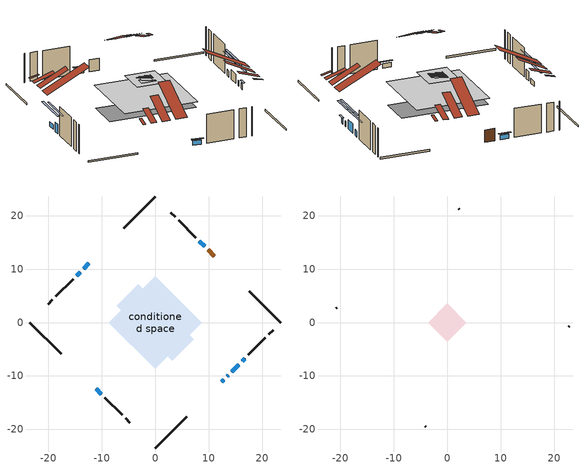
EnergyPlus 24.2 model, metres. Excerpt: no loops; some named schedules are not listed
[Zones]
conditioned space
 floor adiabatic (AdiabaticFloorConstruction): -8.69,0 0,8.69 8.69,0 0,-8.69 z2.44
 floor foundation (Slab1 construction): -7.17,3.15 -3.15,7.17 7.17,-3.15 3.15,-7.17 z0
 wall outside (RimJoist1 construction): 0,-23.5 5.88,-17.62 / -23.5,0 -17.62,-5.88 / 0,23.5 -5.88,17.62 / 23.5,0 17.62,5.88 z0:0.3
 wall outside (AdiabaticWallConstruction 1): 11.08,12.42 9.91,13.6 z0:2.03
 wall outside (AdiabaticWallConstruction): 12.42,-11.08 12.82,-10.69 / 13.47,-10.03 13.65,-9.85 z0:0.92; -11.08,-12.42 -10.08,-13.43 / -12.42,11.08 -13.43,10.08 / 9.25,14.25 8.24,15.26 z0:0.76; -14.08,9.42 -14.73,8.77 / 14.31,-9.19 15.6,-7.9 z0:1.58; 16.26,-7.24 16.76,-6.74 z0:1.02
 wall outside (Wall1 construction): 17.42,-6.08 20.63,-2.87 / -9.42,-14.08 -6.2,-17.3 / -15.39,8.12 -18.6,4.9 / 7.59,15.91 4.37,19.13 z0:4.88
 wall outside (Wall2 construction): 21.29,-2.21 22.09,-1.41 / -5.55,-17.96 -4.74,-18.76 / -19.26,4.24 -20.06,3.44 / 3.71,19.79 2.91,20.59 z0:4.88
 window (WindowConstruction 6): 12.42,-11.08 12.81,-10.69 z0:0.91
 window (WindowConstruction 5): -11.08,-12.42 -10.08,-13.42 z0:0.76
 window (WindowConstruction 7): 13.47,-10.03 13.65,-9.85 z0:0.91
 window (WindowConstruction): -12.42,11.08 -13.42,10.08 z0:0.76
 window (WindowConstruction 1): -14.08,9.42 -14.73,8.77 z0:1.58
 window (WindowConstruction 2): 14.31,-9.19 15.6,-7.9 z0:1.58
 window (WindowConstruction 3): 16.26,-7.24 16.76,-6.74 z0:1.01
 window (WindowConstruction 4): 9.25,14.25 8.24,15.26 z0:0.76
 door (Door): 11.08,12.42 9.91,13.6 z0:2.03
 ceiling adiabatic (AdiabaticFloorConstruction): 0,-8.69 8.69,0 0,8.69 -8.69,0 z2.44
 roof outside (Roof5 construction): 11.76,-11.74,4.88 6.79,-6.77,8.39 5.4,-8.16,8.39 10.37,-13.13,4.88; -11.74,-11.76,4.88 -6.77,-6.79,8.39 -8.16,-5.4,8.39 -13.13,-10.37,4.88; -11.76,11.74,4.88 -6.79,6.77,8.39 -5.4,8.16,8.39 -10.37,13.13,4.88; 11.74,11.76,4.88 6.77,6.79,8.39 8.16,5.4,8.39 13.13,10.37,4.88
attic - vented
 floor to conditioned space (Floor1 construction Reversed): -1.14,0 0,1.14 1.14,0 0,-1.14 z4.88
 floor to conditioned space (Floor2 construction Reversed): -1.75,0 0,1.75 1.75,0 0,-1.75 z4.88
 floor to conditioned space (Floor3 construction Reversed): -1.75,0 0,1.75 1.75,0 0,-1.75 z4.88
 floor to conditioned space (Floor4 construction Reversed): -3.57,0 0,3.57 3.57,0 0,-3.57 z4.88
 wall outside (Wall3 construction): 22.75,-0.75 22.84,-0.66 / -4.09,-19.41 -3.99,-19.51 / -20.72,2.78 -20.81,2.69 / 2.25,21.25 2.16,21.34 z0:4.88
 roof outside (Roof1 construction): 6.82,-16.68,4.88 5.7,-15.55,5.27 5.41,-15.84,5.27 6.53,-16.97,4.88; -16.68,-6.82,4.88 -15.55,-5.7,5.27 -15.84,-5.41,5.27 -16.97,-6.53,4.88; -6.82,16.68,4.88 -5.7,15.55,5.27 -5.41,15.84,5.27 -6.53,16.97,4.88; 16.68,6.82,4.88 15.55,5.7,5.27 15.84,5.41,5.27 16.97,6.53,4.88
 roof outside (Roof2 construction): 8.12,-15.39,4.88 5.7,-12.97,6.01 5.07,-13.61,6.01 7.48,-16.02,4.88; -15.39,-8.12,4.88 -12.97,-5.7,6.01 -13.61,-5.07,6.01 -16.02,-7.48,4.88; -8.12,15.39,4.88 -5.7,12.97,6.01 -5.07,13.61,6.01 -7.48,16.02,4.88; 15.39,8.12,4.88 12.97,5.7,6.01 13.61,5.07,6.01 16.02,7.48,4.88
 roof outside (Roof4 construction): 9.72,-13.78,4.88 6.34,-10.41,7.26 5.4,-11.35,7.26 8.77,-14.73,4.88; -13.78,-9.72,4.88 -10.41,-6.34,7.26 -11.35,-5.4,7.26 -14.73,-8.77,4.88; -9.72,13.78,4.88 -6.34,10.41,7.26 -5.4,11.35,7.26 -8.77,14.73,4.88; 13.78,9.72,4.88 10.41,6.34,7.26 11.35,5.4,7.26 14.73,8.77,4.88
shading: 13.03,-10.48 12.21,-11.29 12.42,-11.5 13.24,-10.69 z1.21; -9.86,-13.64 -11.29,-12.21 -11.5,-12.42 -10.08,-13.85 z1.06; 15.38,-8.12 11.74,-11.76 11.96,-11.97 15.59,-8.34 z3.36; -15.15,8.35 -10.69,12.81 -10.9,13.02 -15.36,8.56 z3.2; -16.45,7.05 -12.36,11.15 -12.57,11.36 -16.67,7.26 z4.02; 17.33,-6.17 12.58,-10.92 12.79,-11.13 17.54,-6.39 z4.02; 18.49,-5.02 14.53,-8.97 14.74,-9.18 18.7,-5.23 z3.46; 8.03,15.47 9.46,14.04 9.67,14.25 8.24,15.68 z1.06
[Building]
Building 1: Terrain=Suburbs
[Site:Location]
Greenwood AP_NS: Latitude {deg}=44.98; Longitude {deg}=-64.92; Time Zone {hr}=-4; Elevation {m}=28; Keep Site Location Information=Yes
[Site:GroundTemperature:Shallow]
3.62696, 1.72046, 1.56778, 2.47251, 6.10451, 9.71958, 12.8537, 14.839, 15.0077, 13.3929, 10.3388, 6.83459
[Site:WaterMainsTemperature]
Calculation Method=Schedule; Temperature Schedule=mains temperature schedule
[Material] Roughness=Rough; Thermal Absorptance=0.9
Name | Thickness {m} | Conductivity {W/m-K} | Density {kg/m3} | Specific Heat {J/kg-K} | Solar Absorptance | Visible Absorptance
asphalt or fiberglass shingles | 0.00635 | 0.162714 | 1121.4 | 1465.45 | 0.4 | 0.4
ceiling loosefill ins | 0.254 | 0.0480833 | 16.02 | 1046.75 | 0.7 | 0.7
ceiling loosefill ins 1 | 0.0846667 | 0.0480833 | 16.02 | 1046.75 | 0.7 | 0.7
ceiling loosefill ins 2 | 0.169333 | 0.0480833 | 16.02 | 1046.75 | 0.7 | 0.7
ceiling stud and cavity | 0.1397 | 0.558701 | 65.682 | 1177.47 | 0.7 | 0.7
ceiling stud and cavity 1 | 0.1397 | 0.100682 | 65.682 | 1177.47 | 0.7 | 0.7
ceiling stud and cavity 2 | 0.1397 | 0.0893437 | 65.682 | 1177.47 | 0.7 | 0.7
ceiling stud and cavity 3 | 0.1397 | 0.166325 | 65.682 | 1177.47 | 0.7 | 0.7
concrete 4.0 in. | 0.1016 | 1.803125 | 2242.8 | 837.4 | 0.7 | 0.7
door material | 0.04445 | 0.0451087 | 512.64 | 1214.23 | 0.7 | 0.7
floor covering | 0.0127 | 0.0433444 | 54.468 | 1339.84 | 0.6 | 0.6
floor rigid ins; wall rigid ins | 0.512978 | 0.029427 | 32.04 | 1214.23 | 0.7 | 0.7
floor stud and cavity | 0.1397 | 1.75129 | 37.0049 | 1207.88 | 0.7 | 0.7
furniture material conditioned space 1 | 0.1524 | 0.115458 | 640.8 | 1214.23 | 0.6 | 0.6
gypsum board | 0.0127 | 0.160291 | 801 | 837.4 | 0.6 | 0.6
interior vertical ins | 0.025908 | 0.029427 | 32.04 | 1214.23 | 0.7 | 0.7
osb sheathing 0.5 in. | 0.0127 | 0.115458 | 512.64 | 1214.23 | 0.7 | 0.7
osb sheathing 0.75 in. | 0.01905 | 0.115458 | 512.64 | 1214.23 | 0.7 | 0.7
osb sheathing 2.0 in. | 0.0508 | 0.115458 | 512.64 | 1214.23 | 0.7 | 0.7
rim joist stud and cavity | 0.0508 | 0.0292424 | 125.044 | 1163.47 | 0.6 | 0.6
roof rigid ins | 0.103632 | 0.029427 | 32.04 | 1214.23 | 0.7 | 0.7
roof stud and cavity | 0.2032 | 0.316059 | 78.34581 | 1123.46 | 0.7 | 0.7
slab rigid ins | 0.0229555 | 0.029427 | 32.04 | 1214.23 | 0.7 | 0.7
wall stud and cavity | 0.1397 | 0.0890442 | 139.0536 | 1170.24 | 0.7 | 0.7
wall stud and cavity 1 | 0.1397 | 0.10224 | 139.0536 | 1170.24 | 0.7 | 0.7
wall stud and cavity 2 | 0.0889 | 6.1454 | 50.32683 | 1063.81 | 0.6 | 0.6
wall stud and cavity 3 | 0.0889 | 0.380278 | 52.3479 | 1209.89 | 0.7 | 0.7
wall stud and cavity 4 | 0.0889 | 0.391764 | 83.0341 | 1211.67 | 0.7 | 0.7
wood siding | 0.0254 | 0.102417 | 544.68 | 1172.36 | 0.4 | 0.4
wood siding 1 | 0.00254 | 0.102417 | 544.68 | 1172.36 | 0.4 | 0.4
wood siding 2; wood siding 3; wood siding 4 | 0.0254 | 0.102417 | 544.68 | 1172.36 | 0.7 | 0.7
[WindowMaterial:SimpleGlazingSystem]
Name | U-Factor {W/m2-K} | Solar Heat Gain Coefficient
WindowMaterial | 3.05249 | 0.45
WindowMaterial 1 | 2.97698 | 0.57
WindowMaterial 2 | 3.023535 | 0.5
WindowMaterial 3 | 3.04227 | 0.45
WindowMaterial 4 | 3.074637 | 0.28
[Construction]
AdiabaticFloorConstruction: floor stud and cavity, floor rigid ins, osb sheathing 0.75 in., floor covering
AdiabaticWallConstruction: wood siding 3, wall rigid ins, wall stud and cavity 3, gypsum board
AdiabaticWallConstruction 1: wood siding 4, wall rigid ins, wall stud and cavity 3, gypsum board
Door: door material
Floor1 construction Reversed: gypsum board, ceiling stud and cavity, ceiling loosefill ins
Floor2 construction Reversed: gypsum board, ceiling stud and cavity 1, ceiling loosefill ins 1
Floor3 construction Reversed: gypsum board, ceiling stud and cavity 2, ceiling loosefill ins 2
Floor4 construction Reversed: gypsum board, ceiling stud and cavity 3, ceiling loosefill ins
furniture construction conditioned space 1: furniture material conditioned space 1
PartitionWallConstruction: gypsum board, wall stud and cavity 4, gypsum board
RimJoist1 construction: wood siding 2, osb sheathing 2.0 in., rim joist stud and cavity
Roof1 construction; Roof2 construction; Roof4 construction: asphalt or fiberglass shingles
Roof5 construction: asphalt or fiberglass shingles, roof rigid ins, osb sheathing 0.75 in., roof stud and cavity, gypsum board
Slab1 construction: slab rigid ins, concrete 4.0 in.
Wall1 construction: wood siding, osb sheathing 0.5 in., wall stud and cavity, gypsum board
Wall2 construction: wood siding, osb sheathing 0.5 in., wall stud and cavity 1, gypsum board
Wall3 construction: wood siding 1, wall stud and cavity 2
WindowConstruction; WindowConstruction 4; WindowConstruction 5: WindowMaterial
WindowConstruction 1; WindowConstruction 2: WindowMaterial 1
WindowConstruction 3: WindowMaterial 2
WindowConstruction 6: WindowMaterial 3
WindowConstruction 7: WindowMaterial 4
[Zone] Multiplier=1; Part of Total Floor Area=Yes
Name | Volume {m3}
attic - vented | 14.5144
conditioned space | 316.1
[Space]
Name | Zone | Volume {m3}
attic - vented 1 | attic - vented | 14.5144
conditioned space 1 | conditioned space | 316.1
[ZoneInfiltration:EffectiveLeakageArea]
infil attic - vented 1: Zone or Space=attic - vented 1; Schedule=Always On Discrete; Effective Air Leakage Area {cm2}=1670.07; Stack Coefficient=0.000505173; Wind Coefficient=1.51859e-05
[ZoneMixing]
whole house fan mix: Zone or Space=attic - vented; Schedule=Always On Continuous; Design Flow Rate Calculation Method=Flow/Zone; Design Flow Rate {m3/s}=0; Source Zone or Space=conditioned space
[SurfaceProperty:ExposedFoundationPerimeter]
Slab1: Exposed Perimeter Calculation Method=TotalExposedPerimeter; Total Exposed Perimeter {m}=40.539
[InternalMass] Zone or ZoneList=conditioned space; Space or SpaceList=conditioned space 1
Name | Construction | Surface Area {m2}
furniture mass conditioned space 1 | furniture construction conditioned space 1 | 93.5078
partition wall mass | PartitionWallConstruction | 233.77
[Lights]
interior lighting: Zone or ZoneList or Space or SpaceList=conditioned space 1; Schedule=interior lighting schedule; Design Level Calculation Method=LightingLevel; Lighting Level {W}=343.2; Return Air Fraction=0; Fraction Radiant=0.6; Fraction Visible=0.2; Fraction Replaceable=1
[People]
occupants: Zone or ZoneList or Space or SpaceList=conditioned space 1; Number of People Schedule=occupants schedule; Number of People Calculation Method=People; Number of People=3; Fraction Radiant=0.314171; Sensible Heat Fraction=0.56303; Activity Level Schedule=occupants activity schedule; Carbon Dioxide Generation Rate {m3/s-W}=0; Enable ASHRAE 55 Comfort Warnings=No; Mean Radiant Temperature Calculation Type=EnclosureAveraged
[ElectricEquipment] Zone or ZoneList or Space or SpaceList=conditioned space 1; Design Level Calculation Method=EquipmentLevel
Name | Schedule | Design Level {W} | Fraction Latent | Fraction Radiant | Fraction Lost
clothes dryer | clothes dryer schedule | 140.772 | 0.015 | 0.081 | 0.85
clothes washer | clothes washer schedule | 32.1985 | 0.03 | 0.162 | 0.7
cooking range | cooking range schedule | 215.147 | 0.08 | 0.432 | 0.2
dishwasher | dishwasher schedule | 66.8632 | 0.3 | 0.18 | 0.4
fridge | fridge schedule | 72.9452 | 0 | 0.6 | 0
mech vent house fan | mech vent house fan schedule | 0 | 0 | 0 | 1
mech vent house fan cfis | mech vent house fan cfis schedule | 0 | 0 | 0 | 0
mech vent range fan 0 | mech vent range fan 0 schedule | 57 | 0 | 0 | 1
misc plug loads | misc plug loads schedule | 494.7 | 0.045 | 0.513 | 0.1
whole house fan | Always On Discrete | 0 | 0 | 0 | 1
[OtherEquipment] Zone or ZoneList or Space or SpaceList=conditioned space 1; Design Level Calculation Method=EquipmentLevel
Name | Fuel Type | Schedule | Design Level {W} | Fraction Latent | Fraction Radiant | Fraction Lost
clothes dryer 1 | Electricity | clothes dryer schedule | 0 | 0.015 | 0.081 | 0.85
cooking range 1 | Electricity | cooking range schedule | 0 | 0.08 | 0.432 | 0.2
general water use latent | None | general water use schedule | 62.594 | 1 | 0 | 0
general water use sensible | None | general water use schedule | -61.6891 | 0 | 0.6 | 0
mech vent house fan latent load | None | Always On Discrete | 0 | 1 | 0 | 0
mech vent house fan sensible load | None | Always On Discrete | 0 | 0 | 0 | 0
water heater energy adjustment1 | FuelOilNo2 | Always On Discrete | 0.01 | 0 | 0 | 1
[ZoneInfiltration:DesignFlowRate] Zone or ZoneList or Space or SpaceList=conditioned space 1; Schedule=Always On Discrete; Design Flow Rate Calculation Method=Flow/Zone; Design Flow Rate {m3/s}=0
infil flow; natural vent flow; whole house fan flow
[Foundation:Kiva]
Foundation Kiva 1: Initial Indoor Air Temperature {C}=18; Interior Vertical Insulation Material=interior vertical ins; Interior Vertical Insulation Depth {m}=0.1016; Wall Height Above Grade {m}=0.1016; Wall Depth Below Slab {m}=0.2032
[Foundation:Kiva:Settings]
Soil Conductivity {W/m-K}=0.849921; Soil Density {kg/m3}=1842.3; Soil Specific Heat {J/kg-K}=418.7; Ground Solar Absorptivity=0.9; Ground Thermal Absorptivity=0.9; Ground Surface Roughness {m}=0.03; Far-Field Width {m}=40; Deep-Ground Boundary Condition=ZeroFlux; Deep-Ground Depth {m}=40; Minimum Cell Dimension {m}=0.2; Maximum Cell Growth Coefficient=3; Simulation Timestep=Timestep
[Exterior:Lights]
exterior lighting: Schedule=exterior lighting schedule; Design Level {W}=75.6
[Schedule:Constant]
Name | Hourly Value
Always On Continuous; mech vent house fan schedule; mech vent house fan cfis schedule; Always On Discrete | 1
occupants activity schedule | 117.228
fridge schedule | 0
[Schedule:Week:Daily]
interior lighting schedule Week Rule - Jan1-Jan27: interior lighting schedule day, interior lighting schedule day, interior lighting schedule day, interior lighting schedule day, interior lighting schedule day, interior lighting schedule day, interior lighting schedule day, interior lighting schedule default day, interior lighting schedule default day, interior lighting schedule default day, interior lighting schedule default day, interior lighting schedule default day
interior lighting schedule Week Rule - Jan28-Feb3: interior lighting schedule day, interior lighting schedule day, interior lighting schedule day, interior lighting schedule day, interior lighting schedule day 1, interior lighting schedule day 1, interior lighting schedule day 1, interior lighting schedule default day, interior lighting schedule default day, interior lighting schedule default day, interior lighting schedule default day, interior lighting schedule default day
interior lighting schedule Week Rule - Feb4-Feb24: interior lighting schedule day 1, interior lighting schedule day 1, interior lighting schedule day 1, interior lighting schedule day 1, interior lighting schedule day 1, interior lighting schedule day 1, interior lighting schedule day 1, interior lighting schedule default day, interior lighting schedule default day, interior lighting schedule default day, interior lighting schedule default day, interior lighting schedule default day
interior lighting schedule Week Rule - Feb25-Mar3: interior lighting schedule day 1, interior lighting schedule day 1, interior lighting schedule day 1, interior lighting schedule day 1, interior lighting schedule day 2, interior lighting schedule day 2, interior lighting schedule day 2, interior lighting schedule default day, interior lighting schedule default day, interior lighting schedule default day, interior lighting schedule default day, interior lighting schedule default day
interior lighting schedule Week Rule - Mar4-Mar31: interior lighting schedule day 2, interior lighting schedule day 2, interior lighting schedule day 2, interior lighting schedule day 2, interior lighting schedule day 2, interior lighting schedule day 2, interior lighting schedule day 2, interior lighting schedule default day, interior lighting schedule default day, interior lighting schedule default day, interior lighting schedule default day, interior lighting schedule default day
interior lighting schedule Week Rule - Apr1-Apr28: interior lighting schedule day 3, interior lighting schedule day 3, interior lighting schedule day 3, interior lighting schedule day 3, interior lighting schedule day 3, interior lighting schedule day 3, interior lighting schedule day 3, interior lighting schedule default day, interior lighting schedule default day, interior lighting schedule default day, interior lighting schedule default day, interior lighting schedule default day
interior lighting schedule Week Rule - Apr29-May5: interior lighting schedule day 3, interior lighting schedule day 3, interior lighting schedule day 4, interior lighting schedule day 4, interior lighting schedule day 4, interior lighting schedule day 4, interior lighting schedule day 4, interior lighting schedule default day, interior lighting schedule default day, interior lighting schedule default day, interior lighting schedule default day, interior lighting schedule default day
interior lighting schedule Week Rule - May6-May26: interior lighting schedule day 4, interior lighting schedule day 4, interior lighting schedule day 4, interior lighting schedule day 4, interior lighting schedule day 4, interior lighting schedule day 4, interior lighting schedule day 4, interior lighting schedule default day, interior lighting schedule default day, interior lighting schedule default day, interior lighting schedule default day, interior lighting schedule default day
interior lighting schedule Week Rule - May27-Jun2: interior lighting schedule day 4, interior lighting schedule day 4, interior lighting schedule day 4, interior lighting schedule day 4, interior lighting schedule day 4, interior lighting schedule day 5, interior lighting schedule day 5, interior lighting schedule default day, interior lighting schedule default day, interior lighting schedule default day, interior lighting schedule default day, interior lighting schedule default day
interior lighting schedule Week Rule - Jun3-Jun30: interior lighting schedule day 5, interior lighting schedule day 5, interior lighting schedule day 5, interior lighting schedule day 5, interior lighting schedule day 5, interior lighting schedule day 5, interior lighting schedule day 5, interior lighting schedule default day, interior lighting schedule default day, interior lighting schedule default day, interior lighting schedule default day, interior lighting schedule default day
interior lighting schedule Week Rule - Jul1-Jul28: interior lighting schedule day 6, interior lighting schedule day 6, interior lighting schedule day 6, interior lighting schedule day 6, interior lighting schedule day 6, interior lighting schedule day 6, interior lighting schedule day 6, interior lighting schedule default day, interior lighting schedule default day, interior lighting schedule default day, interior lighting schedule default day, interior lighting schedule default day
interior lighting schedule Week Rule - Jul29-Aug4: interior lighting schedule day 6, interior lighting schedule day 6, interior lighting schedule day 6, interior lighting schedule day 7, interior lighting schedule day 7, interior lighting schedule day 7, interior lighting schedule day 7, interior lighting schedule default day, interior lighting schedule default day, interior lighting schedule default day, interior lighting schedule default day, interior lighting schedule default day
interior lighting schedule Week Rule - Aug5-Aug25: interior lighting schedule day 7, interior lighting schedule day 7, interior lighting schedule day 7, interior lighting schedule day 7, interior lighting schedule day 7, interior lighting schedule day 7, interior lighting schedule day 7, interior lighting schedule default day, interior lighting schedule default day, interior lighting schedule default day, interior lighting schedule default day, interior lighting schedule default day
interior lighting schedule Week Rule - Aug26-Sep1: interior lighting schedule day 7, interior lighting schedule day 7, interior lighting schedule day 7, interior lighting schedule day 7, interior lighting schedule day 7, interior lighting schedule day 7, interior lighting schedule day 8, interior lighting schedule default day, interior lighting schedule default day, interior lighting schedule default day, interior lighting schedule default day, interior lighting schedule default day
interior lighting schedule Week Rule - Sep2-Sep29: interior lighting schedule day 8, interior lighting schedule day 8, interior lighting schedule day 8, interior lighting schedule day 8, interior lighting schedule day 8, interior lighting schedule day 8, interior lighting schedule day 8, interior lighting schedule default day, interior lighting schedule default day, interior lighting schedule default day, interior lighting schedule default day, interior lighting schedule default day
interior lighting schedule Week Rule - Sep30-Oct6: interior lighting schedule day 8, interior lighting schedule day 9, interior lighting schedule day 9, interior lighting schedule day 9, interior lighting schedule day 9, interior lighting schedule day 9, interior lighting schedule day 9, interior lighting schedule default day, interior lighting schedule default day, interior lighting schedule default day, interior lighting schedule default day, interior lighting schedule default day
interior lighting schedule Week Rule - Oct7-Oct27: interior lighting schedule day 9, interior lighting schedule day 9, interior lighting schedule day 9, interior lighting schedule day 9, interior lighting schedule day 9, interior lighting schedule day 9, interior lighting schedule day 9, interior lighting schedule default day, interior lighting schedule default day, interior lighting schedule default day, interior lighting schedule default day, interior lighting schedule default day
interior lighting schedule Week Rule - Oct28-Nov3: interior lighting schedule day 9, interior lighting schedule day 9, interior lighting schedule day 9, interior lighting schedule day 9, interior lighting schedule day 10, interior lighting schedule day 10, interior lighting schedule day 10, interior lighting schedule default day, interior lighting schedule default day, interior lighting schedule default day, interior lighting schedule default day, interior lighting schedule default day
interior lighting schedule Week Rule - Nov4-Nov24: interior lighting schedule day 10, interior lighting schedule day 10, interior lighting schedule day 10, interior lighting schedule day 10, interior lighting schedule day 10, interior lighting schedule day 10, interior lighting schedule day 10, interior lighting schedule default day, interior lighting schedule default day, interior lighting schedule default day, interior lighting schedule default day, interior lighting schedule default day
interior lighting schedule Week Rule - Nov25-Dec1: interior lighting schedule day 10, interior lighting schedule day 10, interior lighting schedule day 10, interior lighting schedule day 10, interior lighting schedule day 10, interior lighting schedule day 10, interior lighting schedule day 11, interior lighting schedule default day, interior lighting schedule default day, interior lighting schedule default day, interior lighting schedule default day, interior lighting schedule default day
interior lighting schedule Week Rule - Dec2-Dec31: interior lighting schedule day 11, interior lighting schedule day 11, interior lighting schedule day 11, interior lighting schedule day 11, interior lighting schedule day 11, interior lighting schedule day 11, interior lighting schedule day 11, interior lighting schedule default day, interior lighting schedule default day, interior lighting schedule default day, interior lighting schedule default day, interior lighting schedule default day
occupants schedule Week Rule - Jan1-Dec31: occupants schedule day, occupants schedule day, occupants schedule day, occupants schedule day, occupants schedule day, occupants schedule day, occupants schedule day, occupants schedule default day, occupants schedule default day, occupants schedule default day, occupants schedule default day, occupants schedule default day
clothes dryer schedule Week Rule - Jan1-Dec31: clothes dryer schedule day, clothes dryer schedule day, clothes dryer schedule day, clothes dryer schedule day, clothes dryer schedule day, clothes dryer schedule day, clothes dryer schedule day, clothes dryer schedule default day, clothes dryer schedule default day, clothes dryer schedule default day, clothes dryer schedule default day, clothes dryer schedule default day
clothes washer schedule Week Rule - Jan1-Dec31: clothes washer schedule day, clothes washer schedule day, clothes washer schedule day, clothes washer schedule day, clothes washer schedule day, clothes washer schedule day, clothes washer schedule day, clothes washer schedule default day, clothes washer schedule default day, clothes washer schedule default day, clothes washer schedule default day, clothes washer schedule default day
cooking range schedule Week Rule - Jan1-Dec31: cooking range schedule day, cooking range schedule day, cooking range schedule day, cooking range schedule day, cooking range schedule day, cooking range schedule day, cooking range schedule day, cooking range schedule default day, cooking range schedule default day, cooking range schedule default day, cooking range schedule default day, cooking range schedule default day
dishwasher schedule Week Rule - Jan1-Dec31: dishwasher schedule day, dishwasher schedule day, dishwasher schedule day, dishwasher schedule day, dishwasher schedule day, dishwasher schedule day, dishwasher schedule day, dishwasher schedule default day, dishwasher schedule default day, dishwasher schedule default day, dishwasher schedule default day, dishwasher schedule default day
mech vent range fan 0 schedule Week Rule - Jan1-Dec31: mech vent range fan 0 schedule day, mech vent range fan 0 schedule day, mech vent range fan 0 schedule day, mech vent range fan 0 schedule day, mech vent range fan 0 schedule day, mech vent range fan 0 schedule day, mech vent range fan 0 schedule day, mech vent range fan 0 schedule default day, mech vent range fan 0 schedule default day, mech vent range fan 0 schedule default day, mech vent range fan 0 schedule default day, mech vent range fan 0 schedule default day
misc plug loads schedule Week Rule - Jan1-Dec31: misc plug loads schedule day, misc plug loads schedule day, misc plug loads schedule day, misc plug loads schedule day, misc plug loads schedule day, misc plug loads schedule day, misc plug loads schedule day, misc plug loads schedule default day, misc plug loads schedule default day, misc plug loads schedule default day, misc plug loads schedule default day, misc plug loads schedule default day
general water use schedule Week Rule - Jan1-Dec31: general water use schedule day, general water use schedule day, general water use schedule day, general water use schedule day, general water use schedule day, general water use schedule day, general water use schedule day, general water use schedule default day, general water use schedule default day, general water use schedule default day, general water use schedule default day, general water use schedule default day
exterior lighting schedule Week Rule - Jan1-Jan27: exterior lighting schedule day, exterior lighting schedule day, exterior lighting schedule day, exterior lighting schedule day, exterior lighting schedule day, exterior lighting schedule day, exterior lighting schedule day, exterior lighting schedule default day, exterior lighting schedule default day, exterior lighting schedule default day, exterior lighting schedule default day, exterior lighting schedule default day
exterior lighting schedule Week Rule - Jan28-Feb3: exterior lighting schedule day, exterior lighting schedule day, exterior lighting schedule day, exterior lighting schedule day, exterior lighting schedule day 1, exterior lighting schedule day 1, exterior lighting schedule day 1, exterior lighting schedule default day, exterior lighting schedule default day, exterior lighting schedule default day, exterior lighting schedule default day, exterior lighting schedule default day
exterior lighting schedule Week Rule - Feb4-Feb24: exterior lighting schedule day 1, exterior lighting schedule day 1, exterior lighting schedule day 1, exterior lighting schedule day 1, exterior lighting schedule day 1, exterior lighting schedule day 1, exterior lighting schedule day 1, exterior lighting schedule default day, exterior lighting schedule default day, exterior lighting schedule default day, exterior lighting schedule default day, exterior lighting schedule default day
exterior lighting schedule Week Rule - Feb25-Mar3: exterior lighting schedule day 1, exterior lighting schedule day 1, exterior lighting schedule day 1, exterior lighting schedule day 1, exterior lighting schedule day 2, exterior lighting schedule day 2, exterior lighting schedule day 2, exterior lighting schedule default day, exterior lighting schedule default day, exterior lighting schedule default day, exterior lighting schedule default day, exterior lighting schedule default day
exterior lighting schedule Week Rule - Mar4-Mar31: exterior lighting schedule day 2, exterior lighting schedule day 2, exterior lighting schedule day 2, exterior lighting schedule day 2, exterior lighting schedule day 2, exterior lighting schedule day 2, exterior lighting schedule day 2, exterior lighting schedule default day, exterior lighting schedule default day, exterior lighting schedule default day, exterior lighting schedule default day, exterior lighting schedule default day
exterior lighting schedule Week Rule - Apr1-Apr28: exterior lighting schedule day 3, exterior lighting schedule day 3, exterior lighting schedule day 3, exterior lighting schedule day 3, exterior lighting schedule day 3, exterior lighting schedule day 3, exterior lighting schedule day 3, exterior lighting schedule default day, exterior lighting schedule default day, exterior lighting schedule default day, exterior lighting schedule default day, exterior lighting schedule default day
exterior lighting schedule Week Rule - Apr29-May5: exterior lighting schedule day 3, exterior lighting schedule day 3, exterior lighting schedule day 4, exterior lighting schedule day 4, exterior lighting schedule day 4, exterior lighting schedule day 4, exterior lighting schedule day 4, exterior lighting schedule default day, exterior lighting schedule default day, exterior lighting schedule default day, exterior lighting schedule default day, exterior lighting schedule default day
exterior lighting schedule Week Rule - May6-May26: exterior lighting schedule day 4, exterior lighting schedule day 4, exterior lighting schedule day 4, exterior lighting schedule day 4, exterior lighting schedule day 4, exterior lighting schedule day 4, exterior lighting schedule day 4, exterior lighting schedule default day, exterior lighting schedule default day, exterior lighting schedule default day, exterior lighting schedule default day, exterior lighting schedule default day
exterior lighting schedule Week Rule - May27-Jun2: exterior lighting schedule day 4, exterior lighting schedule day 4, exterior lighting schedule day 4, exterior lighting schedule day 4, exterior lighting schedule day 4, exterior lighting schedule day 5, exterior lighting schedule day 5, exterior lighting schedule default day, exterior lighting schedule default day, exterior lighting schedule default day, exterior lighting schedule default day, exterior lighting schedule default day
exterior lighting schedule Week Rule - Jun3-Jun30: exterior lighting schedule day 5, exterior lighting schedule day 5, exterior lighting schedule day 5, exterior lighting schedule day 5, exterior lighting schedule day 5, exterior lighting schedule day 5, exterior lighting schedule day 5, exterior lighting schedule default day, exterior lighting schedule default day, exterior lighting schedule default day, exterior lighting schedule default day, exterior lighting schedule default day
exterior lighting schedule Week Rule - Jul1-Jul28: exterior lighting schedule day 6, exterior lighting schedule day 6, exterior lighting schedule day 6, exterior lighting schedule day 6, exterior lighting schedule day 6, exterior lighting schedule day 6, exterior lighting schedule day 6, exterior lighting schedule default day, exterior lighting schedule default day, exterior lighting schedule default day, exterior lighting schedule default day, exterior lighting schedule default day
exterior lighting schedule Week Rule - Jul29-Aug4: exterior lighting schedule day 6, exterior lighting schedule day 6, exterior lighting schedule day 6, exterior lighting schedule day 7, exterior lighting schedule day 7, exterior lighting schedule day 7, exterior lighting schedule day 7, exterior lighting schedule default day, exterior lighting schedule default day, exterior lighting schedule default day, exterior lighting schedule default day, exterior lighting schedule default day
exterior lighting schedule Week Rule - Aug5-Aug25: exterior lighting schedule day 7, exterior lighting schedule day 7, exterior lighting schedule day 7, exterior lighting schedule day 7, exterior lighting schedule day 7, exterior lighting schedule day 7, exterior lighting schedule day 7, exterior lighting schedule default day, exterior lighting schedule default day, exterior lighting schedule default day, exterior lighting schedule default day, exterior lighting schedule default day
exterior lighting schedule Week Rule - Aug26-Sep1: exterior lighting schedule day 7, exterior lighting schedule day 7, exterior lighting schedule day 7, exterior lighting schedule day 7, exterior lighting schedule day 7, exterior lighting schedule day 7, exterior lighting schedule day 8, exterior lighting schedule default day, exterior lighting schedule default day, exterior lighting schedule default day, exterior lighting schedule default day, exterior lighting schedule default day
exterior lighting schedule Week Rule - Sep2-Sep29: exterior lighting schedule day 8, exterior lighting schedule day 8, exterior lighting schedule day 8, exterior lighting schedule day 8, exterior lighting schedule day 8, exterior lighting schedule day 8, exterior lighting schedule day 8, exterior lighting schedule default day, exterior lighting schedule default day, exterior lighting schedule default day, exterior lighting schedule default day, exterior lighting schedule default day
exterior lighting schedule Week Rule - Sep30-Oct6: exterior lighting schedule day 8, exterior lighting schedule day 9, exterior lighting schedule day 9, exterior lighting schedule day 9, exterior lighting schedule day 9, exterior lighting schedule day 9, exterior lighting schedule day 9, exterior lighting schedule default day, exterior lighting schedule default day, exterior lighting schedule default day, exterior lighting schedule default day, exterior lighting schedule default day
exterior lighting schedule Week Rule - Oct7-Oct27: exterior lighting schedule day 9, exterior lighting schedule day 9, exterior lighting schedule day 9, exterior lighting schedule day 9, exterior lighting schedule day 9, exterior lighting schedule day 9, exterior lighting schedule day 9, exterior lighting schedule default day, exterior lighting schedule default day, exterior lighting schedule default day, exterior lighting schedule default day, exterior lighting schedule default day
exterior lighting schedule Week Rule - Oct28-Nov3: exterior lighting schedule day 9, exterior lighting schedule day 9, exterior lighting schedule day 9, exterior lighting schedule day 9, exterior lighting schedule day 10, exterior lighting schedule day 10, exterior lighting schedule day 10, exterior lighting schedule default day, exterior lighting schedule default day, exterior lighting schedule default day, exterior lighting schedule default day, exterior lighting schedule default day
exterior lighting schedule Week Rule - Nov4-Nov24: exterior lighting schedule day 10, exterior lighting schedule day 10, exterior lighting schedule day 10, exterior lighting schedule day 10, exterior lighting schedule day 10, exterior lighting schedule day 10, exterior lighting schedule day 10, exterior lighting schedule default day, exterior lighting schedule default day, exterior lighting schedule default day, exterior lighting schedule default day, exterior lighting schedule default day
[Schedule:Year]
interior lighting schedule: interior lighting schedule Week Rule - Jan1-Jan27, 1, 1, 1, 27, interior lighting schedule Week Rule - Jan28-Feb3, 1, 28, 2, 3, interior lighting schedule Week Rule - Feb4-Feb24, 2, 4, 2, 24, interior lighting schedule Week Rule - Feb25-Mar3, 2, 25, 3, 3, interior lighting schedule Week Rule - Mar4-Mar31, 3, 4, 3, 31, interior lighting schedule Week Rule - Apr1-Apr28, 4, 1, 4, 28, interior lighting schedule Week Rule - Apr29-May5, 4, 29, 5, 5, interior lighting schedule Week Rule - May6-May26, 5, 6, 5, 26, interior lighting schedule Week Rule - May27-Jun2, 5, 27, 6, 2, interior lighting schedule Week Rule - Jun3-Jun30, 6, 3, 6, 30, interior lighting schedule Week Rule - Jul1-Jul28, 7, 1, 7, 28, interior lighting schedule Week Rule - Jul29-Aug4, 7, 29, 8, 4, interior lighting schedule Week Rule - Aug5-Aug25, 8, 5, 8, 25, interior lighting schedule Week Rule - Aug26-Sep1, 8, 26, 9, 1, interior lighting schedule Week Rule - Sep2-Sep29, 9, 2, 9, 29, interior lighting schedule Week Rule - Sep30-Oct6, 9, 30, 10, 6, interior lighting schedule Week Rule - Oct7-Oct27, 10, 7, 10, 27, interior lighting schedule Week Rule - Oct28-Nov3, 10, 28, 11, 3, interior lighting schedule Week Rule - Nov4-Nov24, 11, 4, 11, 24, interior lighting schedule Week Rule - Nov25-Dec1, 11, 25, 12, 1, interior lighting schedule Week Rule - Dec2-Dec31, 12, 2, 12, 31
occupants schedule: occupants schedule Week Rule - Jan1-Dec31, 1, 1, 12, 31
clothes dryer schedule: clothes dryer schedule Week Rule - Jan1-Dec31, 1, 1, 12, 31
clothes washer schedule: clothes washer schedule Week Rule - Jan1-Dec31, 1, 1, 12, 31
cooking range schedule: cooking range schedule Week Rule - Jan1-Dec31, 1, 1, 12, 31
dishwasher schedule: dishwasher schedule Week Rule - Jan1-Dec31, 1, 1, 12, 31
mech vent range fan 0 schedule: mech vent range fan 0 schedule Week Rule - Jan1-Dec31, 1, 1, 12, 31
misc plug loads schedule: misc plug loads schedule Week Rule - Jan1-Dec31, 1, 1, 12, 31
general water use schedule: general water use schedule Week Rule - Jan1-Dec31, 1, 1, 12, 31
exterior lighting schedule: exterior lighting schedule Week Rule - Jan1-Jan27, 1, 1, 1, 27, exterior lighting schedule Week Rule - Jan28-Feb3, 1, 28, 2, 3, exterior lighting schedule Week Rule - Feb4-Feb24, 2, 4, 2, 24, exterior lighting schedule Week Rule - Feb25-Mar3, 2, 25, 3, 3, exterior lighting schedule Week Rule - Mar4-Mar31, 3, 4, 3, 31, exterior lighting schedule Week Rule - Apr1-Apr28, 4, 1, 4, 28, exterior lighting schedule Week Rule - Apr29-May5, 4, 29, 5, 5, exterior lighting schedule Week Rule - May6-May26, 5, 6, 5, 26, exterior lighting schedule Week Rule - May27-Jun2, 5, 27, 6, 2, exterior lighting schedule Week Rule - Jun3-Jun30, 6, 3, 6, 30, exterior lighting schedule Week Rule - Jul1-Jul28, 7, 1, 7, 28, exterior lighting schedule Week Rule - Jul29-Aug4, 7, 29, 8, 4, exterior lighting schedule Week Rule - Aug5-Aug25, 8, 5, 8, 25, exterior lighting schedule Week Rule - Aug26-Sep1, 8, 26, 9, 1, exterior lighting schedule Week Rule - Sep2-Sep29, 9, 2, 9, 29, exterior lighting schedule Week Rule - Sep30-Oct6, 9, 30, 10, 6, exterior lighting schedule Week Rule - Oct7-Oct27, 10, 7, 10, 27, exterior lighting schedule Week Rule - Oct28-Nov3, 10, 28, 11, 3, exterior lighting schedule Week Rule - Nov4-Nov24, 11, 4, 11, 24, exterior lighting schedule Week Rule - Nov25-Dec1, 11, 25, 12, 1, exterior lighting schedule Week Rule - Dec2-Dec31, 12, 2, 12, 31
[Schedule:Compact]
mains temperature schedule: Through: 01/01, For: AllDays, Until: 24:00, 7.74778, Through: 01/02, For: AllDays, Until: 24:00, 7.68278, Through: 01/03, For: AllDays, Until: 24:00, 7.61944, Through: 01/04, For: AllDays, Until: 24:00, 7.55667, Through: 01/05, For: AllDays, Until: 24:00, 7.495, Through: 01/06, For: AllDays, Until: 24:00, 7.435, Through: 01/07, For: AllDays, Until: 24:00, 7.37556, Through: 01/08, For: AllDays, Until: 24:00, 7.31778, Through: 01/09, For: AllDays, Until: 24:00, 7.26111, Through: 01/10, For: AllDays, Until: 24:00, 7.20556, Through: 01/11, For: AllDays, Until: 24:00, 7.15111, Through: 01/12, For: AllDays, Until: 24:00, 7.09833, Through: 01/13, For: AllDays, Until: 24:00, 7.04667, Through: 01/14, For: AllDays, Until: 24:00, 6.99667, Through: 01/15, For: AllDays, Until: 24:00, 6.94722, Through: 01/16, For: AllDays, Until: 24:00, 6.9, Through: 01/17, For: AllDays, Until: 24:00, 6.85333, Through: 01/18, For: AllDays, Until: 24:00, 6.80833, Through: 01/19, For: AllDays, Until: 24:00, 6.765, Through: 01/20, For: AllDays, Until: 24:00, 6.72278, Through: 01/21, For: AllDays, Until: 24:00, 6.68167, Through: 01/22, For: AllDays, Until: 24:00, 6.64278, Through: 01/23, For: AllDays, Until: 24:00, 6.60444, Through: 01/24, For: AllDays, Until: 24:00, 6.56778, Through: 01/25, For: AllDays, Until: 24:00, 6.53278, Through: 01/26, For: AllDays, Until: 24:00, 6.49944, Through: 01/27, For: AllDays, Until: 24:00, 6.46722, Through: 01/28, For: AllDays, Until: 24:00, 6.43667, Through: 01/29, For: AllDays, Until: 24:00, 6.40722, Through: 01/30, For: AllDays, Until: 24:00, 6.37944, Through: 01/31, For: AllDays, Until: 24:00, 6.35333, Through: 02/01, For: AllDays, Until: 24:00, 6.32889, Through: 02/02, For: AllDays, Until: 24:00, 6.30556, Through: 02/03, For: AllDays, Until: 24:00, 6.28389, Through: 02/04, For: AllDays, Until: 24:00, 6.26389, Through: 02/05, For: AllDays, Until: 24:00, 6.24556, Through: 02/06, For: AllDays, Until: 24:00, 6.22833, Through: 02/07, For: AllDays, Until: 24:00, 6.21278, Through: 02/08, For: AllDays, Until: 24:00, 6.19889, Through: 02/09, For: AllDays, Until: 24:00, 6.18667, Through: 02/10, For: AllDays, Until: 24:00, 6.17611, Through: 02/11, For: AllDays, Until: 24:00, 6.16667, Through: 02/12, For: AllDays, Until: 24:00, 6.15889, Through: 02/13, For: AllDays, Until: 24:00, 6.15278, Through: 02/14, For: AllDays, Until: 24:00, 6.14833, Through: 02/15, For: AllDays, Until: 24:00, 6.14556, Through: 02/16, For: AllDays, Until: 24:00, 6.14389, Through: 02/17, For: AllDays, Until: 24:00, 6.14444, Through: 02/18, For: AllDays, Until: 24:00, 6.14611, Through: 02/19, For: AllDays, Until: 24:00, 6.14944, Through: 02/20, For: AllDays, Until: 24:00, 6.15444, Through: 02/21, For: AllDays, Until: 24:00, 6.16056, Through: 02/22, For: AllDays, Until: 24:00, 6.16889, Through: 02/23, For: AllDays, Until: 24:00, 6.17833, Through: 02/24, For: AllDays, Until: 24:00, 6.18944, Through: 02/25, For: AllDays, Until: 24:00, 6.20222, Through: 02/26, For: AllDays, Until: 24:00, 6.21667, Through: 02/27, For: AllDays, Until: 24:00, 6.23222, Through: 02/28, For: AllDays, Until: 24:00, 6.25, Through: 03/01, For: AllDays, Until: 24:00, 6.26889, Through: 03/02, For: AllDays, Until: 24:00, 6.28889, Through: 03/03, For: AllDays, Until: 24:00, 6.31111, Through: 03/04, For: AllDays, Until: 24:00, 6.33444, Through: 03/05, For: AllDays, Until: 24:00, 6.35944, Through: 03/06, For: AllDays, Until: 24:00, 6.38611, Through: 03/07, For: AllDays, Until: 24:00, 6.41444, Through: 03/08, For: AllDays, Until: 24:00, 6.44389, Through: 03/09, For: AllDays, Until: 24:00, 6.475, Through: 03/10, For: AllDays, Until: 24:00, 6.50722, Through: 03/11, For: AllDays, Until: 24:00, 6.54111, Through: 03/12, For: AllDays, Until: 24:00, 6.57667, Through: 03/13, For: AllDays, Until: 24:00, 6.61333, Through: 03/14, For: AllDays, Until: 24:00, 6.65167, Through: 03/15, For: AllDays, Until: 24:00, 6.69167, Through: 03/16, For: AllDays, Until: 24:00, 6.73278, Through: 03/17, For: AllDays, Until: 24:00, 6.77556, Through: 03/18, For: AllDays, Until: 24:00, 6.81944, Through: 03/19, For: AllDays, Until: 24:00, 6.86444, Through: 03/20, For: AllDays, Until: 24:00, 6.91111, Through: 03/21, For: AllDays, Until: 24:00, 6.95889, Through: 03/22, For: AllDays, Until: 24:00, 7.00833, Through: 03/23, For: AllDays, Until: 24:00, 7.05889, Through: 03/24, For: AllDays, Until: 24:00, 7.11111, Through: 03/25, For: AllDays, Until: 24:00, 7.16444, Through: 03/26, For: AllDays, Until: 24:00, 7.21889, Through: 03/27, For: AllDays, Until: 24:00, 7.27444, Through: 03/28, For: AllDays, Until: 24:00, 7.33167, Through: 03/29, For: AllDays, Until: 24:00, 7.39, Through: 03/30, For: AllDays, Until: 24:00, 7.44944, Through: 03/31, For: AllDays, Until: 24:00, 7.51, Through: 04/01, For: AllDays, Until: 24:00, 7.57167, Through: 04/02, For: AllDays, Until: 24:00, 7.63444, Through: 04/03, For: AllDays, Until: 24:00, 7.69833, Through: 04/04, For: AllDays, Until: 24:00, 7.76389, Through: 04/05, For: AllDays, Until: 24:00, 7.83, Through: 04/06, For: AllDays, Until: 24:00, 7.89722, Through: 04/07, For: AllDays, Until: 24:00, 7.96556, Through: 04/08, For: AllDays, Until: 24:00, 8.035, Through: 04/09, For: AllDays, Until: 24:00, 8.10556, Through: 04/10, For: AllDays, Until: 24:00, 8.17722, Through: 04/11, For: AllDays, Until: 24:00, 8.24944, Through: 04/12, For: AllDays, Until: 24:00, 8.32278, Through: 04/13, For: AllDays, Until: 24:00, 8.39722, Through: 04/14, For: AllDays, Until: 24:00, 8.47222, Through: 04/15, For: AllDays, Until: 24:00, 8.54833, Through: 04/16, For: AllDays, Until: 24:00, 8.62556, Through: 04/17, For: AllDays, Until: 24:00, 8.70333, Through: 04/18, For: AllDays, Until: 24:00, 8.78167, Through: 04/19, For: AllDays, Until: 24:00, 8.86111, Through: 04/20, For: AllDays, Until: 24:00, 8.94111, Through: 04/21, For: AllDays, Until: 24:00, 9.02222, Through: 04/22, For: AllDays, Until: 24:00, 9.10389, Through: 04/23, For: AllDays, Until: 24:00, 9.18611, Through: 04/24, For: AllDays, Until: 24:00, 9.26889, Through: 04/25, For: AllDays, Until: 24:00, 9.35278, Through: 04/26, For: AllDays, Until: 24:00, 9.43667, Through: 04/27, For: AllDays, Until: 24:00, 9.52167, Through: 04/28, For: AllDays, Until: 24:00, 9.60722, Through: 04/29, For: AllDays, Until: 24:00, 9.69333, Through: 04/30, For: AllDays, Until: 24:00, 9.77944, Through: 05/01, For: AllDays, Until: 24:00, 9.86667, Through: 05/02, For: AllDays, Until: 24:00, 9.95389, Through: 05/03, For: AllDays, Until: 24:00, 10.0417, Through: 05/04, For: AllDays, Until: 24:00, 10.13, Through: 05/05, For: AllDays, Until: 24:00, 10.2189, Through: 05/06, For: AllDays, Until: 24:00, 10.3078, Through: 05/07, For: AllDays, Until: 24:00, 10.3972, Through: 05/08, For: AllDays, Until: 24:00, 10.4872, Through: 05/09, For: AllDays, Until: 24:00, 10.5772, Through: 05/10, For: AllDays, Until: 24:00, 10.6678, Through: 05/11, For: AllDays, Until: 24:00, 10.7578, Through: 05/12, For: AllDays, Until: 24:00, 10.8489, Through: 05/13, For: AllDays, Until: 24:00, 10.9394, Through: 05/14, For: AllDays, Until: 24:00, 11.0306, Through: 05/15, For: AllDays, Until: 24:00, 11.1217, Through: 05/16, For: AllDays, Until: 24:00, 11.2133, Through: 05/17, For: AllDays, Until: 24:00, 11.3044, Through: 05/18, For: AllDays, Until: 24:00, 11.3961, Through: 05/19, For: AllDays, Until: 24:00, 11.4872, Through: 05/20, For: AllDays, Until: 24:00, 11.5789, Through: 05/21, For: AllDays, Until: 24:00, 11.67, Through: 05/22, For: AllDays, Until: 24:00, 11.7617, Through: 05/23, For: AllDays, Until: 24:00, 11.8528, Through: 05/24, For: AllDays, Until: 24:00, 11.9439, Through: 05/25, For: AllDays, Until: 24:00, 12.0344, Through: 05/26, For: AllDays, Until: 24:00, 12.1256, Through: 05/27, For: AllDays, Until: 24:00, 12.2161, Through: 05/28, For: AllDays, Until: 24:00, 12.3067, Through: 05/29, For: AllDays, Until: 24:00, 12.3967, Through: 05/30, For: AllDays, Until: 24:00, 12.4861, Through: 05/31, For: AllDays, Until: 24:00, 12.5761, Through: 06/01, For: AllDays, Until: 24:00, 12.665, Through: 06/02, For: AllDays, Until: 24:00, 12.7539, Through: 06/03, For: AllDays, Until: 24:00, 12.8422, Through: 06/04, For: AllDays, Until: 24:00, 12.9306, Through: 06/05, For: AllDays, Until: 24:00, 13.0178, Through: 06/06, For: AllDays, Until: 24:00, 13.105, Through: 06/07, For: AllDays, Until: 24:00, 13.1917, Through: 06/08, For: AllDays, Until: 24:00, 13.2778, Through: 06/09, For: AllDays, Until: 24:00, 13.3633, Through: 06/10, For: AllDays, Until: 24:00, 13.4483, Through: 06/11, For: AllDays, Until: 24:00, 13.5328, Through: 06/12, For: AllDays, Until: 24:00, 13.6167, Through: 06/13, For: AllDays, Until: 24:00, 13.7, Through: 06/14, For: AllDays, Until: 24:00, 13.7822, Through: 06/15, For: AllDays, Until: 24:00, 13.8644, Through: 06/16, For: AllDays, Until: 24:00, 13.9456, Through: 06/17, For: AllDays, Until: 24:00, 14.0256, Through: 06/18, For: AllDays, Until: 24:00, 14.1056, Through: 06/19, For: AllDays, Until: 24:00, 14.1844, Through: 06/20, For: AllDays, Until: 24:00, 14.2622, Through: 06/21, For: AllDays, Until: 24:00, 14.3394, Through: 06/22, For: AllDays, Until: 24:00, 14.4161, Through: 06/23, For: AllDays, Until: 24:00, 14.4911, Through: 06/24, For: AllDays, Until: 24:00, 14.5661, Through: 06/25, For: AllDays, Until: 24:00, 14.6394, Through: 06/26, For: AllDays, Until: 24:00, 14.7122, Through: 06/27, For: AllDays, Until: 24:00, 14.7839, Through: 06/28, For: AllDays, Until: 24:00, 14.855, Through: 06/29, For: AllDays, Until: 24:00, 14.9244, Through: 06/30, For: AllDays, Until: 24:00, 14.9933, Through: 07/01, For: AllDays, Until: 24:00, 15.0611, Through: 07/02, For: AllDays, Until: 24:00, 15.1272, Through: 07/03, For: AllDays, Until: 24:00, 15.1928, Through: 07/04, For: AllDays, Until: 24:00, 15.2572, Through: 07/05, For: AllDays, Until: 24:00, 15.3206, Through: 07/06, For: AllDays, Until: 24:00, 15.3828, Through: 07/07, For: AllDays, Until: 24:00, 15.4439, Through: 07/08, For: AllDays, Until: 24:00, 15.5039, Through: 07/09, For: AllDays, Until: 24:00, 15.5622, Through: 07/10, For: AllDays, Until: 24:00, 15.6194, Through: 07/11, For: AllDays, Until: 24:00, 15.6756, Through: 07/12, For: AllDays, Until: 24:00, 15.7306, Through: 07/13, For: AllDays, Until: 24:00, 15.7844, Through: 07/14, For: AllDays, Until: 24:00, 15.8367, Through: 07/15, For: AllDays, Until: 24:00, 15.8878, Through: 07/16, For: AllDays, Until: 24:00, 15.9372, Through: 07/17, For: AllDays, Until: 24:00, 15.9861, Through: 07/18, For: AllDays, Until: 24:00, 16.0328, Through: 07/19, For: AllDays, Until: 24:00, 16.0789, Through: 07/20, For: AllDays, Until: 24:00, 16.1228, Through: 07/21, For: AllDays, Until: 24:00, 16.1661, Through: 07/22, For: AllDays, Until: 24:00, 16.2078, Through: 07/23, For: AllDays, Until: 24:00, 16.2478, Through: 07/24, For: AllDays, Until: 24:00, 16.2867, Through: 07/25, For: AllDays, Until: 24:00, 16.3239, Through: 07/26, For: AllDays, Until: 24:00, 16.3594, Through: 07/27, For: AllDays, Until: 24:00, 16.3939, Through: 07/28, For: AllDays, Until: 24:00, 16.4272, Through: 07/29, For: AllDays, Until: 24:00, 16.4583, Through: 07/30, For: AllDays, Until: 24:00, 16.4883, Through: 07/31, For: AllDays, Until: 24:00, 16.5172, Through: 08/01, For: AllDays, Until: 24:00, 16.5439, Through: 08/02, For: AllDays, Until: 24:00, 16.5694, Through: 08/03, For: AllDays, Until: 24:00, 16.5933, Through: 08/04, For: AllDays, Until: 24:00, 16.6161, Through: 08/05, For: AllDays, Until: 24:00, 16.6372, Through: 08/06, For: AllDays, Until: 24:00, 16.6567, Through: 08/07, For: AllDays, Until: 24:00, 16.6744, Through: 08/08, For: AllDays, Until: 24:00, 16.6906, Through: 08/09, For: AllDays, Until: 24:00, 16.7056, Through: 08/10, For: AllDays, Until: 24:00, 16.7189, Through: 08/11, For: AllDays, Until: 24:00, 16.7306, Through: 08/12, For: AllDays, Until: 24:00, 16.7406, Through: 08/13, For: AllDays, Until: 24:00, 16.7489, Through: 08/14, For: AllDays, Until: 24:00, 16.7561, Through: 08/15, For: AllDays, Until: 24:00, 16.7611, Through: 08/16, For: AllDays, Until: 24:00, 16.765, Through: 08/17, For: AllDays, Until: 24:00, 16.7672, Through: 08/18, For: AllDays, Until: 24:00, 16.7683, Through: 08/19, For: AllDays, Until: 24:00, 16.7672, Through: 08/20, For: AllDays, Until: 24:00, 16.765, Through: 08/21, For: AllDays, Until: 24:00, 16.7606, Through: 08/22, For: AllDays, Until: 24:00, 16.755, Through: 08/23, For: AllDays, Until: 24:00, 16.7478, Through: 08/24, For: AllDays, Until: 24:00, 16.7394, Through: 08/25, For: AllDays, Until: 24:00, 16.7289, Through: 08/26, For: AllDays, Until: 24:00, 16.7172, Through: 08/27, For: AllDays, Until: 24:00, 16.7033, Through: 08/28, For: AllDays, Until: 24:00, 16.6883, Through: 08/29, For: AllDays, Until: 24:00, 16.6722, Through: 08/30, For: AllDays, Until: 24:00, 16.6539, Through: 08/31, For: AllDays, Until: 24:00, 16.6344, Through: 09/01, For: AllDays, Until: 24:00, 16.6133, Through: 09/02, For: AllDays, Until: 24:00, 16.5906, Through: 09/03, For: AllDays, Until: 24:00, 16.5661, Through: 09/04, For: AllDays, Until: 24:00, 16.5406, Through: 09/05, For: AllDays, Until: 24:00, 16.5133, Through: 09/06, For: AllDays, Until: 24:00, 16.485, Through: 09/07, For: AllDays, Until: 24:00, 16.4544, Through: 09/08, For: AllDays, Until: 24:00, 16.4228, Through: 09/09, For: AllDays, Until: 24:00, 16.3894, Through: 09/10, For: AllDays, Until: 24:00, 16.355, Through: 09/11, For: AllDays, Until: 24:00, 16.3189, Through: 09/12, For: AllDays, Until: 24:00, 16.2817, Through: 09/13, For: AllDays, Until: 24:00, 16.2428, Through: 09/14, For: AllDays, Until: 24:00, 16.2022, Through: 09/15, For: AllDays, Until: 24:00, 16.1606, Through: 09/16, For: AllDays, Until: 24:00, 16.1172, Through: 09/17, For: AllDays, Until: 24:00, 16.0728, Through: 09/18, For: AllDays, Until: 24:00, 16.0267, Through: 09/19, For: AllDays, Until: 24:00, 15.9794, Through: 09/20, For: AllDays, Until: 24:00, 15.9311, Through: 09/21, For: AllDays, Until: 24:00, 15.8811, Through: 09/22, For: AllDays, Until: 24:00, 15.83, Through: 09/23, For: AllDays, Until: 24:00, 15.7772, Through: 09/24, For: AllDays, Until: 24:00, 15.7233, Through: 09/25, For: AllDays, Until: 24:00, 15.6683, Through: 09/26, For: AllDays, Until: 24:00, 15.6122, Through: 09/27, For: AllDays, Until: 24:00, 15.5544, Through: 09/28, For: AllDays, Until: 24:00, 15.4961, Through: 09/29, For: AllDays, Until: 24:00, 15.4361, Through: 09/30, For: AllDays, Until: 24:00, 15.375, Through: 10/01, For: AllDays, Until: 24:00, 15.3128, Through: 10/02, For: AllDays, Until: 24:00, 15.2489, Through: 10/03, For: AllDays, Until: 24:00, 15.1844, Through: 10/04, For: AllDays, Until: 24:00, 15.1189, Through: 10/05, For: AllDays, Until: 24:00, 15.0522, Through: 10/06, For: AllDays, Until: 24:00, 14.9844, Through: 10/07, For: AllDays, Until: 24:00, 14.9156, Through: 10/08, For: AllDays, Until: 24:00, 14.8456, Through: 10/09, For: AllDays, Until: 24:00, 14.775, Through: 10/10, For: AllDays, Until: 24:00, 14.7028, Through: 10/11, For: AllDays, Until: 24:00, 14.63, Through: 10/12, For: AllDays, Until: 24:00, 14.5561, Through: 10/13, For: AllDays, Until: 24:00, 14.4817, Through: 10/14, For: AllDays, Until: 24:00, 14.4061, Through: 10/15, For: AllDays, Until: 24:00, 14.3294, Through: 10/16, For: AllDays, Until: 24:00, 14.2522, Through: 10/17, For: AllDays, Until: 24:00, 14.1739, Through: 10/18, For: AllDays, Until: 24:00, 14.095, Through: 10/19, For: AllDays, Until: 24:00, 14.0156, Through: 10/20, For: AllDays, Until: 24:00, 13.935, Through: 10/21, For: AllDays, Until: 24:00, 13.8539, Through: 10/22, For: AllDays, Until: 24:00, 13.7717, Through: 10/23, For: AllDays, Until: 24:00, 13.6894, Through: 10/24, For: AllDays, Until: 24:00, 13.6061, Through: 10/25, For: AllDays, Until: 24:00, 13.5222, Through: 10/26, For: AllDays, Until: 24:00, 13.4372, Through: 10/27, For: AllDays, Until: 24:00, 13.3522, Through: 10/28, For: AllDays, Until: 24:00, 13.2667, Through: 10/29, For: AllDays, Until: 24:00, 13.1806, Through: 10/30, For: AllDays, Until: 24:00, 13.0939, Through: 10/31, For: AllDays, Until: 24:00, 13.0067, Through: 11/01, For: AllDays, Until: 24:00, 12.9189, Through: 11/02, For: AllDays, Until: 24:00, 12.8311, Through: 11/03, For: AllDays, Until: 24:00, 12.7422, Through: 11/04, For: AllDays, Until: 24:00, 12.6533, Through: 11/05, For: AllDays, Until: 24:00, 12.5644, Through: 11/06, For: AllDays, Until: 24:00, 12.4744, Through: 11/07, For: AllDays, Until: 24:00, 12.385, Through: 11/08, For: AllDays, Until: 24:00, 12.2944, Through: 11/09, For: AllDays, Until: 24:00, 12.2044, Through: 11/10, For: AllDays, Until: 24:00, 12.1139, Through: 11/11, For: AllDays, Until: 24:00, 12.0228, Through: 11/12, For: AllDays, Until: 24:00, 11.9317, Through: 11/13, For: AllDays, Until: 24:00, 11.8406, Through: 11/14, For: AllDays, Until: 24:00, 11.7494, Through: 11/15, For: AllDays, Until: 24:00, 11.6583, Through: 11/16, For: AllDays, Until: 24:00, 11.5667, Through: 11/17, For: AllDays, Until: 24:00, 11.4756, Through: 11/18, For: AllDays, Until: 24:00, 11.3839, Through: 11/19, For: AllDays, Until: 24:00, 11.2928, Through: 11/20, For: AllDays, Until: 24:00, 11.2011, Through: 11/21, For: AllDays, Until: 24:00, 11.11, Through: 11/22, For: AllDays, Until: 24:00, 11.0189, Through: 11/23, For: AllDays, Until: 24:00, 10.9278, Through: 11/24, For: AllDays, Until: 24:00, 10.8372, Through: 11/25, For: AllDays, Until: 24:00, 10.7461, Through: 11/26, For: AllDays, Until: 24:00, 10.6556, Through: 11/27, For: AllDays, Until: 24:00, 10.5656, Through: 11/28, For: AllDays, Until: 24:00, 10.4756, Through: 11/29, For: AllDays, Until: 24:00, 10.3856, Through: 11/30, For: AllDays, Until: 24:00, 10.2967, Through: 12/01, For: AllDays, Until: 24:00, 10.2072, Through: 12/02, For: AllDays, Until: 24:00, 10.1189, Through: 12/03, For: AllDays, Until: 24:00, 10.0306, Through: 12/04, For: AllDays, Until: 24:00, 9.94278, Through: 12/05, For: AllDays, Until: 24:00, 9.855, Through: 12/06, For: AllDays, Until: 24:00, 9.76833, Through: 12/07, For: AllDays, Until: 24:00, 9.68167, Through: 12/08, For: AllDays, Until: 24:00, 9.59611, Through: 12/09, For: AllDays, Until: 24:00, 9.51056, Through: 12/10, For: AllDays, Until: 24:00, 9.42611, Through: 12/11, For: AllDays, Until: 24:00, 9.34167, Through: 12/12, For: AllDays, Until: 24:00, 9.25833, Through: 12/13, For: AllDays, Until: 24:00, 9.175, Through: 12/14, For: AllDays, Until: 24:00, 9.09278, Through: 12/15, For: AllDays, Until: 24:00, 9.01167, Through: 12/16, For: AllDays, Until: 24:00, 8.93056, Through: 12/17, For: AllDays, Until: 24:00, 8.85056, Through: 12/18, For: AllDays, Until: 24:00, 8.77167, Through: 12/19, For: AllDays, Until: 24:00, 8.69278, Through: 12/20, For: AllDays, Until: 24:00, 8.615, Through: 12/21, For: AllDays, Until: 24:00, 8.53833, Through: 12/22, For: AllDays, Until: 24:00, 8.46222, Through: 12/23, For: AllDays, Until: 24:00, 8.38722, Through: 12/24, For: AllDays, Until: 24:00, 8.31333, Through: 12/25, For: AllDays, Until: 24:00, 8.24, Through: 12/26, For: AllDays, Until: 24:00, 8.16778, Through: 12/27, For: AllDays, Until: 24:00, 8.09667, Through: 12/28, For: AllDays, Until: 24:00, 8.02611, Through: 12/29, For: AllDays, Until: 24:00, 7.95667, Through: 12/30, For: AllDays, Until: 24:00, 7.88833, Through: 12/31, For: AllDays, Until: 24:00, 7.82111
